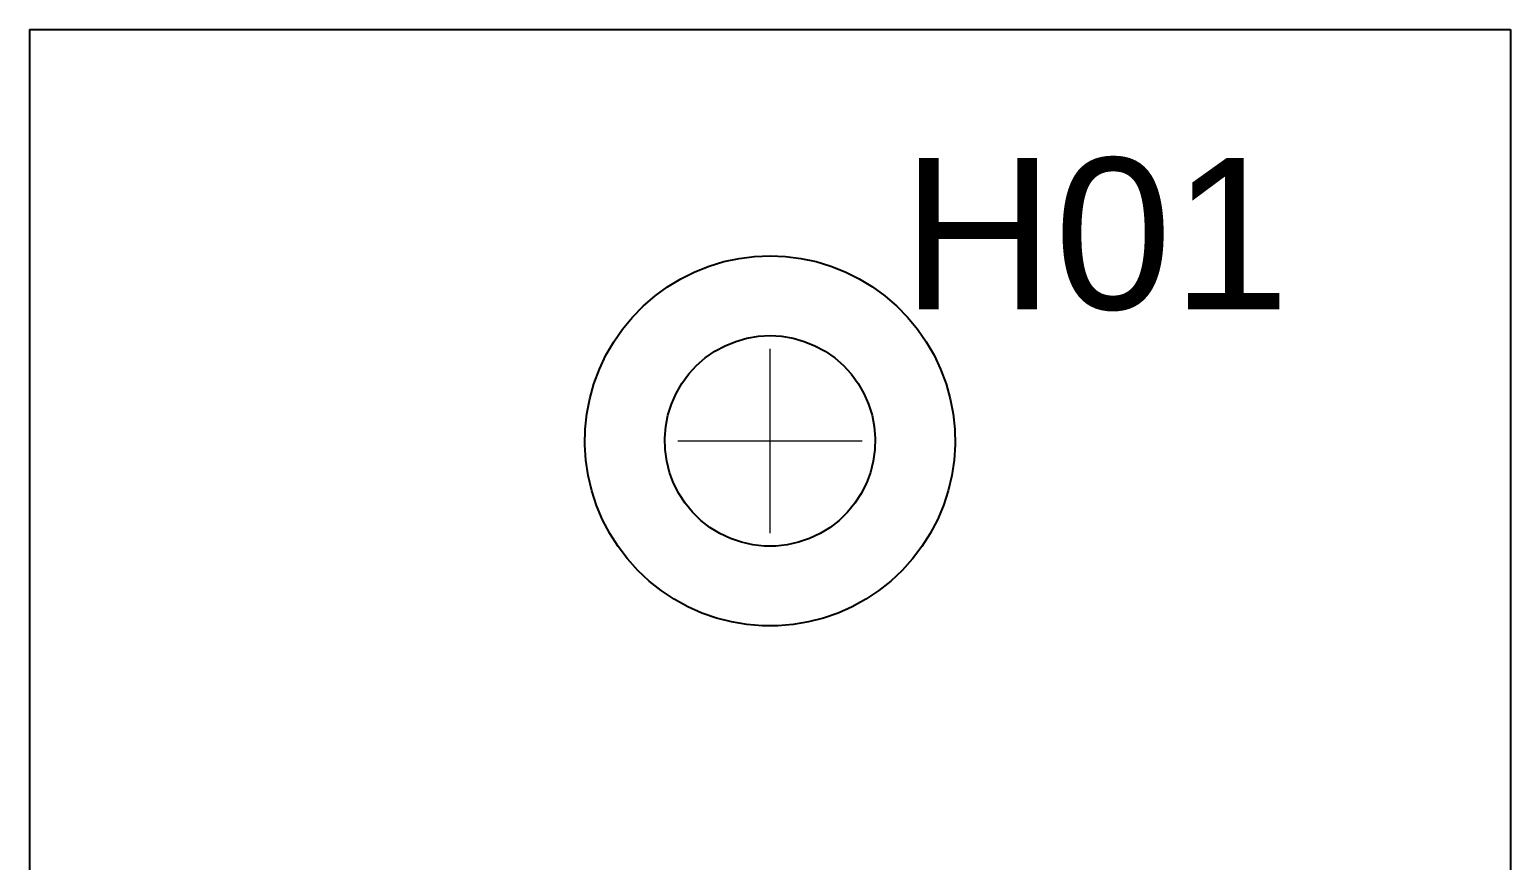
# Paper-space layout '01_三视图' of a CAD drawing. Header units: millimetres. Extents: x 8 to 451, y 8 to 289.
# Drawn here: x 149.75 to 172.25, y 103.75 to 116.38 of the extents above; entities that cross this region are included whole.
import ezdxf

# ---------------------------------------------------------------- set-up
doc = ezdxf.new("R2010")
doc.units = ezdxf.units.MM
doc.linetypes.add('WP_HIDDEN', pattern=[2.3, 1.5, -0.8])
for name, color, linetype, lineweight in [('ANNOTATIONS', 7, 'CONTINUOUS', 18), ('HIDDEN', 7, 'WP_HIDDEN', 13), ('VISIBLE', 7, 'CONTINUOUS', 25)]:
    doc.layers.add(name, color=color, linetype=linetype, lineweight=lineweight)
doc.styles.add('CJK', font='Arial Unicode.ttf')

psp = doc.layouts.new('01_三视图')

# ---------------------------------------------------------------- linework, layer by layer
at = {"layer": 'ANNOTATIONS'}
for p, q in [((161, 108.725), (161, 111.525)), ((159.6, 110.125), (162.4, 110.125))]:
    psp.add_line(p, q, dxfattribs=at)
at = {"layer": 'HIDDEN'}
for points in [[(149.75, 116.375), (149.75, 91.625)], [(172.25, 91.625), (172.25, 116.375)]]:
    psp.add_lwpolyline(points, dxfattribs=at)
at = {"layer": 'VISIBLE'}
for points in [[(149.75, 116.375), (149.75, 102.925)], [(149.75, 116.375), (172.25, 116.375)], [(172.25, 116.375), (172.25, 102.925)], [(161, 112.938), (161.235, 112.928), (161.469, 112.898), (161.699, 112.849), (161.925, 112.781), (162.144, 112.694), (162.355, 112.59), (162.556, 112.468), (162.747, 112.329), (162.925, 112.175), (163.09, 112.007), (163.24, 111.825), (163.375, 111.632), (163.492, 111.428), (163.593, 111.215), (163.675, 110.994), (163.738, 110.767), (163.782, 110.536), (163.807, 110.302), (163.812, 110.066), (163.797, 109.831), (163.763, 109.598), (163.709, 109.369), (163.636, 109.145), (163.545, 108.927), (163.436, 108.719), (163.309, 108.52), (163.167, 108.332), (163.009, 108.157), (162.838, 107.996), (162.653, 107.85), (162.457, 107.719), (162.251, 107.606), (162.035, 107.51), (161.813, 107.433), (161.585, 107.374), (161.352, 107.335), (161.118, 107.315), (160.882, 107.315), (160.648, 107.335), (160.415, 107.374), (160.187, 107.433), (159.965, 107.51), (159.749, 107.606), (159.543, 107.719), (159.347, 107.85), (159.162, 107.996), (158.991, 108.157), (158.833, 108.332), (158.691, 108.52), (158.564, 108.719), (158.455, 108.927), (158.364, 109.145), (158.291, 109.369), (158.237, 109.598), (158.203, 109.831), (158.188, 110.066), (158.193, 110.302), (158.218, 110.536), (158.262, 110.767), (158.325, 110.994), (158.407, 111.215), (158.508, 111.428), (158.625, 111.632), (158.76, 111.825), (158.91, 112.007), (159.075, 112.175), (159.253, 112.329), (159.444, 112.468), (159.645, 112.59), (159.856, 112.694), (160.075, 112.781), (160.301, 112.849), (160.531, 112.898), (160.765, 112.928), (161, 112.938)], [(161, 111.725), (161.176, 111.715), (161.35, 111.686), (161.52, 111.638), (161.683, 111.572), (161.838, 111.488), (161.983, 111.388), (162.116, 111.272), (162.235, 111.142), (162.339, 111), (162.428, 110.847), (162.498, 110.686), (162.551, 110.518), (162.585, 110.345), (162.599, 110.169), (162.595, 109.993), (162.57, 109.818), (162.527, 109.647), (162.465, 109.482), (162.386, 109.325), (162.289, 109.177), (162.177, 109.041), (162.051, 108.918), (161.912, 108.81), (161.762, 108.718), (161.602, 108.643), (161.435, 108.585), (161.263, 108.547), (161.088, 108.527), (160.912, 108.527), (160.737, 108.547), (160.565, 108.585), (160.398, 108.643), (160.238, 108.718), (160.088, 108.81), (159.949, 108.918), (159.823, 109.041), (159.711, 109.177), (159.614, 109.325), (159.535, 109.482), (159.473, 109.647), (159.43, 109.818), (159.405, 109.993), (159.401, 110.169), (159.415, 110.345), (159.449, 110.518), (159.502, 110.686), (159.572, 110.847), (159.661, 111), (159.765, 111.142), (159.884, 111.272), (160.017, 111.388), (160.162, 111.488), (160.317, 111.572), (160.48, 111.638), (160.65, 111.686), (160.824, 111.715), (161, 111.725)]]:
    psp.add_lwpolyline(points, dxfattribs=at)

# ---------------------------------------------------------------- texts
at = {"layer": 'ANNOTATIONS', "style": 'CJK'}
psp.add_text('H01', height=2.3, dxfattribs=at).set_placement((163, 112.125))

doc.saveas('drawing.dxf')
